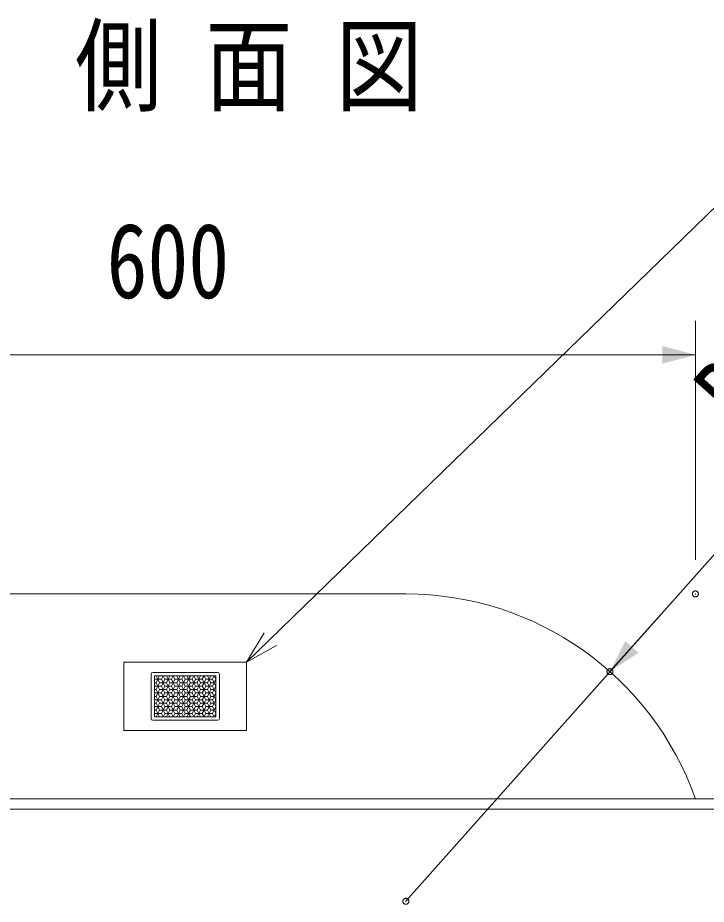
# Model space of a CAD drawing. Units: millimetres, scale not verified. Extents: x -5180 to 2870, y -2000 to 3095.
# Drawn here: x -396 to 8, y -165 to 354 of the extents above; entities that cross this region are included whole.
import ezdxf
from ezdxf.enums import TextEntityAlignment as Align

# ---------------------------------------------------------------- set-up
doc = ezdxf.new("R2010")
doc.units = ezdxf.units.MM
doc.header["$LTSCALE"] = 7
doc.header["$PDMODE"] = 32
doc.header["$PDSIZE"] = 3.5
doc.linetypes.add('USER5', pattern=[19.05, 12.7, -6.35])
doc.layers.add('0-0_1', color=7, linetype='USER5', lineweight=18)
doc.styles.add('ＭＳ ゴシック', font='')
doc.styles.get('ＭＳ ゴシック').set_extended_font_data('MS Gothic')

# ---------------------------------------------------------------- blocks, each defined once
blk = doc.blocks.new('D17')
at = {"layer": '0-0_1', "linetype": 'Continuous'}
for p, q in [((3733.947, -13538.919), (3430.214, -13880.4)), ((3549.843, -13745.904), (3589.719, -13701.072))]:
    blk.add_line(p, q, dxfattribs=at)
at = {"layer": '0-0_1'}
for p in [(3549.843, -13745.904), (3430.214, -13880.4)]:
    blk.add_point(p, dxfattribs=at)
blk.add_solid([(3558.814, -13728.029), (3566.549, -13734.91), (3549.843, -13745.904)], dxfattribs=at)
at = {"layer": '0-0_1', "style": 'ＭＳ ゴシック', "width": 0.8}
blk.add_text('R180', height=43.99, rotation=48.348, dxfattribs=at).set_placement((3639.128, -13615.43), align=Align.BOTTOM_LEFT)
blk = doc.blocks.new('D29')
at = {"layer": '0-0_1', "linetype": 'Continuous'}
for p, q in [((2999.92, -13680.4), (2999.92, -13540.4)), ((3599.92, -13680.4), (3599.92, -13540.4)), ((2999.92, -13560.4), (3599.92, -13560.4))]:
    blk.add_line(p, q, dxfattribs=at)
at = {"layer": '0-0_1'}
for p in [(2999.92, -13560.4), (2999.92, -13700.4), (3599.92, -13700.4)]:
    blk.add_point(p, dxfattribs=at)
for points in [[(3019.238, -13555.224), (3019.238, -13565.576), (2999.92, -13560.4)], [(3580.601, -13565.576), (3580.601, -13555.224), (3599.92, -13560.4)]]:
    blk.add_solid(points, dxfattribs=at)
at = {"layer": '0-0_1', "style": 'ＭＳ ゴシック', "width": 0.8}
blk.add_text('600', height=43.99, dxfattribs=at).set_placement((3254.85, -13540.4), align=Align.BOTTOM_LEFT)
blk = doc.blocks.new('LTEX1')
at = {"layer": '0-0_1', "linetype": 'Continuous'}
for points in [[(0, 0), (316.586, 307.21), (662.225, 307.21)], [(10.259, 17.168), (0, 0), (17.469, 9.739)]]:
    blk.add_lwpolyline(points, dxfattribs=at)
at = {"layer": '0-0_1', "style": 'ＭＳ ゴシック', "width": 0.85}
blk.add_text('反射板(両側)', height=43.99, dxfattribs=at).set_placement((316.586, 287.21), align=Align.BOTTOM_LEFT)

msp = doc.modelspace()

# ---------------------------------------------------------------- linework, layer by layer
at = {"layer": '0-0_1', "linetype": 'Continuous'}
for p, q in [((-598.766, 16.806), (-168.471, 16.806)), ((-333.766, -23.194), (-333.766, -63.194)), ((-261.766, -23.194), (-261.766, -63.194)), ((-317.766, -56.194), (-317.766, -30.194)), ((-278.766, -29.194), (-316.766, -29.194)), ((-277.766, -56.194), (-277.766, -30.194)), ((-316.766, -57.194), (-278.766, -57.194)), ((-261.766, -63.194), (-333.766, -63.194)), ((95.234, -103.194), (-598.766, -103.194)), ((101.234, -109.194), (-598.766, -109.194))]:
    msp.add_line(p, q, dxfattribs=at)
at = {"layer": '0-0_1'}
for p, q in [((-315.766, -31.194), (-315.766, -55.194)), ((-315.766, -33.194), (-313.766, -33.194)), ((-315.766, -35.194), (-314.766, -35.194)), ((-314.766, -31.194), (-313.766, -33.194)), ((-311.766, -33.194), (-313.766, -33.194)), ((-308.766, -35.194), (-310.766, -35.194)), ((-308.766, -31.194), (-307.766, -33.194)), ((-305.766, -33.194), (-307.766, -33.194)), ((-302.766, -35.194), (-304.766, -35.194)), ((-302.766, -31.194), (-301.766, -33.194)), ((-299.766, -33.194), (-301.766, -33.194)), ((-296.766, -35.194), (-298.766, -35.194)), ((-296.766, -31.194), (-295.766, -33.194)), ((-293.766, -33.194), (-295.766, -33.194)), ((-290.766, -35.194), (-292.766, -35.194)), ((-290.766, -31.194), (-289.766, -33.194)), ((-287.766, -33.194), (-289.766, -33.194)), ((-284.766, -35.194), (-286.766, -35.194)), ((-284.766, -31.194), (-283.766, -33.194)), ((-281.766, -33.194), (-283.766, -33.194)), ((-315.766, -37.194), (-313.766, -37.194)), ((-315.766, -39.194), (-314.766, -39.194)), ((-315.766, -41.194), (-313.766, -41.194)), ((-311.766, -37.194), (-313.766, -37.194)), ((-311.766, -41.194), (-313.766, -41.194)), ((-308.766, -39.194), (-310.766, -39.194)), ((-305.766, -37.194), (-307.766, -37.194)), ((-305.766, -41.194), (-307.766, -41.194)), ((-302.766, -39.194), (-304.766, -39.194)), ((-299.766, -37.194), (-301.766, -37.194)), ((-299.766, -41.194), (-301.766, -41.194)), ((-296.766, -39.194), (-298.766, -39.194)), ((-293.766, -37.194), (-295.766, -37.194)), ((-293.766, -41.194), (-295.766, -41.194)), ((-290.766, -39.194), (-292.766, -39.194)), ((-287.766, -37.194), (-289.766, -37.194)), ((-287.766, -41.194), (-289.766, -41.194)), ((-284.766, -39.194), (-286.766, -39.194)), ((-281.766, -37.194), (-283.766, -37.194)), ((-281.766, -41.194), (-283.766, -41.194)), ((-315.766, -43.194), (-314.766, -43.194)), ((-315.766, -45.194), (-313.766, -45.194)), ((-311.766, -45.194), (-313.766, -45.194)), ((-308.766, -43.194), (-310.766, -43.194)), ((-305.766, -45.194), (-307.766, -45.194)), ((-302.766, -43.194), (-304.766, -43.194)), ((-299.766, -45.194), (-301.766, -45.194)), ((-296.766, -43.194), (-298.766, -43.194)), ((-293.766, -45.194), (-295.766, -45.194)), ((-290.766, -43.194), (-292.766, -43.194)), ((-287.766, -45.194), (-289.766, -45.194)), ((-284.766, -43.194), (-286.766, -43.194)), ((-281.766, -45.194), (-283.766, -45.194)), ((-315.766, -47.194), (-314.766, -47.194)), ((-315.766, -49.194), (-313.766, -49.194)), ((-315.766, -51.194), (-314.766, -51.194)), ((-311.766, -49.194), (-313.766, -49.194)), ((-308.766, -47.194), (-310.766, -47.194)), ((-308.766, -51.194), (-310.766, -51.194)), ((-305.766, -49.194), (-307.766, -49.194)), ((-302.766, -47.194), (-304.766, -47.194)), ((-302.766, -51.194), (-304.766, -51.194)), ((-299.766, -49.194), (-301.766, -49.194)), ((-296.766, -47.194), (-298.766, -47.194)), ((-296.766, -51.194), (-298.766, -51.194)), ((-293.766, -49.194), (-295.766, -49.194)), ((-290.766, -47.194), (-292.766, -47.194)), ((-290.766, -51.194), (-292.766, -51.194)), ((-287.766, -49.194), (-289.766, -49.194)), ((-284.766, -47.194), (-286.766, -47.194)), ((-284.766, -51.194), (-286.766, -51.194)), ((-281.766, -49.194), (-283.766, -49.194)), ((-315.766, -53.194), (-313.766, -53.194)), ((-313.766, -53.194), (-314.766, -55.194)), ((-313.766, -53.194), (-312.766, -55.194)), ((-311.766, -53.194), (-313.766, -53.194)), ((-309.766, -53.194), (-310.766, -55.194)), ((-308.766, -55.194), (-310.766, -55.194)), ((-307.766, -53.194), (-308.766, -55.194)), ((-307.766, -53.194), (-306.766, -55.194)), ((-305.766, -53.194), (-307.766, -53.194)), ((-303.766, -53.194), (-304.766, -55.194)), ((-302.766, -55.194), (-304.766, -55.194)), ((-301.766, -53.194), (-302.766, -55.194)), ((-301.766, -53.194), (-300.766, -55.194)), ((-299.766, -53.194), (-301.766, -53.194)), ((-297.766, -53.194), (-298.766, -55.194)), ((-296.766, -55.194), (-298.766, -55.194)), ((-295.766, -53.194), (-296.766, -55.194)), ((-295.766, -53.194), (-294.766, -55.194)), ((-293.766, -53.194), (-295.766, -53.194)), ((-291.766, -53.194), (-292.766, -55.194)), ((-290.766, -55.194), (-292.766, -55.194)), ((-289.766, -53.194), (-290.766, -55.194)), ((-289.766, -53.194), (-288.766, -55.194)), ((-287.766, -53.194), (-289.766, -53.194)), ((-285.766, -53.194), (-286.766, -55.194)), ((-284.766, -55.194), (-286.766, -55.194)), ((-283.766, -53.194), (-284.766, -55.194)), ((-283.766, -53.194), (-282.766, -55.194)), ((-281.766, -53.194), (-283.766, -53.194))]:
    msp.add_line(p, q, dxfattribs=at)
at = {"layer": '0-0_1', "linetype": 'Continuous'}
msp.add_lwpolyline([(-333.766, -23.194), (-297.766, -23.194), (-261.766, -23.194)], dxfattribs=at)
at = {"layer": '0-0_1'}
for points in [[(-315.766, -31.194), (-279.766, -31.194), (-279.766, -55.194), (-315.766, -55.194)], [(-313.766, -33.194), (-314.766, -35.194), (-313.766, -37.194)], [(-312.766, -31.194), (-313.766, -33.194), (-312.766, -35.194), (-310.766, -35.194)], [(-313.766, -33.194), (-312.766, -35.194), (-313.766, -37.194)], [(-312.766, -35.194), (-313.766, -37.194), (-312.766, -39.194), (-310.766, -39.194)], [(-310.766, -31.194), (-311.766, -33.194), (-310.766, -35.194)], [(-310.766, -35.194), (-311.766, -37.194), (-310.766, -39.194)], [(-310.766, -31.194), (-309.766, -33.194), (-307.766, -33.194)], [(-310.766, -31.194), (-309.766, -33.194), (-310.766, -35.194)], [(-309.766, -33.194), (-310.766, -35.194), (-309.766, -37.194), (-307.766, -37.194)], [(-310.766, -35.194), (-309.766, -37.194), (-310.766, -39.194)], [(-307.766, -33.194), (-308.766, -35.194), (-307.766, -37.194)], [(-306.766, -31.194), (-307.766, -33.194), (-306.766, -35.194), (-304.766, -35.194)], [(-307.766, -33.194), (-306.766, -35.194), (-307.766, -37.194)], [(-306.766, -35.194), (-307.766, -37.194), (-306.766, -39.194), (-304.766, -39.194)], [(-304.766, -31.194), (-305.766, -33.194), (-304.766, -35.194)], [(-304.766, -35.194), (-305.766, -37.194), (-304.766, -39.194)], [(-304.766, -31.194), (-303.766, -33.194), (-301.766, -33.194)], [(-304.766, -31.194), (-303.766, -33.194), (-304.766, -35.194)], [(-303.766, -33.194), (-304.766, -35.194), (-303.766, -37.194), (-301.766, -37.194)], [(-304.766, -35.194), (-303.766, -37.194), (-304.766, -39.194)], [(-301.766, -33.194), (-302.766, -35.194), (-301.766, -37.194)], [(-300.766, -31.194), (-301.766, -33.194), (-300.766, -35.194), (-298.766, -35.194)], [(-301.766, -33.194), (-300.766, -35.194), (-301.766, -37.194)], [(-300.766, -35.194), (-301.766, -37.194), (-300.766, -39.194), (-298.766, -39.194)], [(-298.766, -31.194), (-299.766, -33.194), (-298.766, -35.194)], [(-298.766, -35.194), (-299.766, -37.194), (-298.766, -39.194)], [(-298.766, -31.194), (-297.766, -33.194), (-295.766, -33.194)], [(-298.766, -31.194), (-297.766, -33.194), (-298.766, -35.194)], [(-297.766, -33.194), (-298.766, -35.194), (-297.766, -37.194), (-295.766, -37.194)], [(-298.766, -35.194), (-297.766, -37.194), (-298.766, -39.194)], [(-295.766, -33.194), (-296.766, -35.194), (-295.766, -37.194)], [(-294.766, -31.194), (-295.766, -33.194), (-294.766, -35.194), (-292.766, -35.194)], [(-295.766, -33.194), (-294.766, -35.194), (-295.766, -37.194)], [(-294.766, -35.194), (-295.766, -37.194), (-294.766, -39.194), (-292.766, -39.194)], [(-292.766, -31.194), (-293.766, -33.194), (-292.766, -35.194)], [(-292.766, -35.194), (-293.766, -37.194), (-292.766, -39.194)], [(-292.766, -31.194), (-291.766, -33.194), (-289.766, -33.194)], [(-292.766, -31.194), (-291.766, -33.194), (-292.766, -35.194)], [(-291.766, -33.194), (-292.766, -35.194), (-291.766, -37.194), (-289.766, -37.194)], [(-292.766, -35.194), (-291.766, -37.194), (-292.766, -39.194)], [(-289.766, -33.194), (-290.766, -35.194), (-289.766, -37.194)], [(-288.766, -31.194), (-289.766, -33.194), (-288.766, -35.194), (-286.766, -35.194)], [(-289.766, -33.194), (-288.766, -35.194), (-289.766, -37.194)], [(-288.766, -35.194), (-289.766, -37.194), (-288.766, -39.194), (-286.766, -39.194)], [(-286.766, -31.194), (-287.766, -33.194), (-286.766, -35.194)], [(-286.766, -35.194), (-287.766, -37.194), (-286.766, -39.194)], [(-286.766, -31.194), (-285.766, -33.194), (-283.766, -33.194)], [(-286.766, -31.194), (-285.766, -33.194), (-286.766, -35.194)], [(-285.766, -33.194), (-286.766, -35.194), (-285.766, -37.194), (-283.766, -37.194)], [(-286.766, -35.194), (-285.766, -37.194), (-286.766, -39.194)], [(-283.766, -33.194), (-284.766, -35.194), (-283.766, -37.194)], [(-282.766, -31.194), (-283.766, -33.194), (-282.766, -35.194), (-280.766, -35.194)], [(-283.766, -33.194), (-282.766, -35.194), (-283.766, -37.194)], [(-282.766, -35.194), (-283.766, -37.194), (-282.766, -39.194), (-280.766, -39.194)], [(-280.766, -31.194), (-281.766, -33.194), (-280.766, -35.194)], [(-280.766, -35.194), (-281.766, -37.194), (-280.766, -39.194)], [(-280.766, -31.194), (-279.766, -33.194), (-280.766, -35.194)], [(-280.766, -35.194), (-279.766, -37.194), (-280.766, -39.194)], [(-313.766, -37.194), (-314.766, -39.194), (-313.766, -41.194)], [(-313.766, -41.194), (-314.766, -43.194), (-313.766, -45.194)], [(-313.766, -37.194), (-312.766, -39.194), (-313.766, -41.194)], [(-312.766, -39.194), (-313.766, -41.194), (-312.766, -43.194), (-310.766, -43.194)], [(-313.766, -41.194), (-312.766, -43.194), (-313.766, -45.194)], [(-310.766, -39.194), (-311.766, -41.194), (-310.766, -43.194)], [(-309.766, -37.194), (-310.766, -39.194), (-309.766, -41.194), (-307.766, -41.194)], [(-310.766, -39.194), (-309.766, -41.194), (-310.766, -43.194)], [(-309.766, -41.194), (-310.766, -43.194), (-309.766, -45.194), (-307.766, -45.194)], [(-307.766, -37.194), (-308.766, -39.194), (-307.766, -41.194)], [(-307.766, -41.194), (-308.766, -43.194), (-307.766, -45.194)], [(-307.766, -37.194), (-306.766, -39.194), (-307.766, -41.194)], [(-306.766, -39.194), (-307.766, -41.194), (-306.766, -43.194), (-304.766, -43.194)], [(-307.766, -41.194), (-306.766, -43.194), (-307.766, -45.194)], [(-304.766, -39.194), (-305.766, -41.194), (-304.766, -43.194)], [(-303.766, -37.194), (-304.766, -39.194), (-303.766, -41.194), (-301.766, -41.194)], [(-304.766, -39.194), (-303.766, -41.194), (-304.766, -43.194)], [(-303.766, -41.194), (-304.766, -43.194), (-303.766, -45.194), (-301.766, -45.194)], [(-301.766, -37.194), (-302.766, -39.194), (-301.766, -41.194)], [(-301.766, -41.194), (-302.766, -43.194), (-301.766, -45.194)], [(-301.766, -37.194), (-300.766, -39.194), (-301.766, -41.194)], [(-300.766, -39.194), (-301.766, -41.194), (-300.766, -43.194), (-298.766, -43.194)], [(-301.766, -41.194), (-300.766, -43.194), (-301.766, -45.194)], [(-298.766, -39.194), (-299.766, -41.194), (-298.766, -43.194)], [(-297.766, -37.194), (-298.766, -39.194), (-297.766, -41.194), (-295.766, -41.194)], [(-298.766, -39.194), (-297.766, -41.194), (-298.766, -43.194)], [(-297.766, -41.194), (-298.766, -43.194), (-297.766, -45.194), (-295.766, -45.194)], [(-295.766, -37.194), (-296.766, -39.194), (-295.766, -41.194)], [(-295.766, -41.194), (-296.766, -43.194), (-295.766, -45.194)], [(-295.766, -37.194), (-294.766, -39.194), (-295.766, -41.194)], [(-294.766, -39.194), (-295.766, -41.194), (-294.766, -43.194), (-292.766, -43.194)], [(-295.766, -41.194), (-294.766, -43.194), (-295.766, -45.194)], [(-292.766, -39.194), (-293.766, -41.194), (-292.766, -43.194)], [(-291.766, -37.194), (-292.766, -39.194), (-291.766, -41.194), (-289.766, -41.194)], [(-292.766, -39.194), (-291.766, -41.194), (-292.766, -43.194)], [(-291.766, -41.194), (-292.766, -43.194), (-291.766, -45.194), (-289.766, -45.194)], [(-289.766, -37.194), (-290.766, -39.194), (-289.766, -41.194)], [(-289.766, -41.194), (-290.766, -43.194), (-289.766, -45.194)], [(-289.766, -37.194), (-288.766, -39.194), (-289.766, -41.194)], [(-288.766, -39.194), (-289.766, -41.194), (-288.766, -43.194), (-286.766, -43.194)], [(-289.766, -41.194), (-288.766, -43.194), (-289.766, -45.194)], [(-286.766, -39.194), (-287.766, -41.194), (-286.766, -43.194)], [(-285.766, -37.194), (-286.766, -39.194), (-285.766, -41.194), (-283.766, -41.194)], [(-286.766, -39.194), (-285.766, -41.194), (-286.766, -43.194)], [(-285.766, -41.194), (-286.766, -43.194), (-285.766, -45.194), (-283.766, -45.194)], [(-283.766, -37.194), (-284.766, -39.194), (-283.766, -41.194)], [(-283.766, -41.194), (-284.766, -43.194), (-283.766, -45.194)], [(-283.766, -37.194), (-282.766, -39.194), (-283.766, -41.194)], [(-282.766, -39.194), (-283.766, -41.194), (-282.766, -43.194), (-280.766, -43.194)], [(-283.766, -41.194), (-282.766, -43.194), (-283.766, -45.194)], [(-280.766, -39.194), (-281.766, -41.194), (-280.766, -43.194)], [(-280.766, -39.194), (-279.766, -41.194), (-280.766, -43.194)], [(-313.766, -45.194), (-314.766, -47.194), (-313.766, -49.194)], [(-312.766, -43.194), (-313.766, -45.194), (-312.766, -47.194), (-310.766, -47.194)], [(-313.766, -45.194), (-312.766, -47.194), (-313.766, -49.194)], [(-310.766, -43.194), (-311.766, -45.194), (-310.766, -47.194)], [(-310.766, -43.194), (-309.766, -45.194), (-310.766, -47.194)], [(-309.766, -45.194), (-310.766, -47.194), (-309.766, -49.194), (-307.766, -49.194)], [(-307.766, -45.194), (-308.766, -47.194), (-307.766, -49.194)], [(-306.766, -43.194), (-307.766, -45.194), (-306.766, -47.194), (-304.766, -47.194)], [(-307.766, -45.194), (-306.766, -47.194), (-307.766, -49.194)], [(-304.766, -43.194), (-305.766, -45.194), (-304.766, -47.194)], [(-304.766, -43.194), (-303.766, -45.194), (-304.766, -47.194)], [(-303.766, -45.194), (-304.766, -47.194), (-303.766, -49.194), (-301.766, -49.194)], [(-301.766, -45.194), (-302.766, -47.194), (-301.766, -49.194)], [(-300.766, -43.194), (-301.766, -45.194), (-300.766, -47.194), (-298.766, -47.194)], [(-301.766, -45.194), (-300.766, -47.194), (-301.766, -49.194)], [(-298.766, -43.194), (-299.766, -45.194), (-298.766, -47.194)], [(-298.766, -43.194), (-297.766, -45.194), (-298.766, -47.194)], [(-297.766, -45.194), (-298.766, -47.194), (-297.766, -49.194), (-295.766, -49.194)], [(-295.766, -45.194), (-296.766, -47.194), (-295.766, -49.194)], [(-294.766, -43.194), (-295.766, -45.194), (-294.766, -47.194), (-292.766, -47.194)], [(-295.766, -45.194), (-294.766, -47.194), (-295.766, -49.194)], [(-292.766, -43.194), (-293.766, -45.194), (-292.766, -47.194)], [(-292.766, -43.194), (-291.766, -45.194), (-292.766, -47.194)], [(-291.766, -45.194), (-292.766, -47.194), (-291.766, -49.194), (-289.766, -49.194)], [(-289.766, -45.194), (-290.766, -47.194), (-289.766, -49.194)], [(-288.766, -43.194), (-289.766, -45.194), (-288.766, -47.194), (-286.766, -47.194)], [(-289.766, -45.194), (-288.766, -47.194), (-289.766, -49.194)], [(-286.766, -43.194), (-287.766, -45.194), (-286.766, -47.194)], [(-286.766, -43.194), (-285.766, -45.194), (-286.766, -47.194)], [(-285.766, -45.194), (-286.766, -47.194), (-285.766, -49.194), (-283.766, -49.194)], [(-283.766, -45.194), (-284.766, -47.194), (-283.766, -49.194)], [(-282.766, -43.194), (-283.766, -45.194), (-282.766, -47.194), (-280.766, -47.194)], [(-283.766, -45.194), (-282.766, -47.194), (-283.766, -49.194)], [(-280.766, -43.194), (-281.766, -45.194), (-280.766, -47.194)], [(-280.766, -43.194), (-279.766, -45.194), (-280.766, -47.194)], [(-313.766, -49.194), (-314.766, -51.194), (-313.766, -53.194)], [(-312.766, -47.194), (-313.766, -49.194), (-312.766, -51.194), (-310.766, -51.194)], [(-313.766, -49.194), (-312.766, -51.194), (-313.766, -53.194)], [(-312.766, -51.194), (-313.766, -53.194), (-312.766, -55.194), (-310.766, -55.194)], [(-310.766, -47.194), (-311.766, -49.194), (-310.766, -51.194)], [(-310.766, -51.194), (-311.766, -53.194), (-310.766, -55.194)], [(-310.766, -47.194), (-309.766, -49.194), (-310.766, -51.194)], [(-309.766, -49.194), (-310.766, -51.194), (-309.766, -53.194), (-307.766, -53.194)], [(-310.766, -51.194), (-309.766, -53.194), (-310.766, -55.194)], [(-307.766, -49.194), (-308.766, -51.194), (-307.766, -53.194)], [(-306.766, -47.194), (-307.766, -49.194), (-306.766, -51.194), (-304.766, -51.194)], [(-307.766, -49.194), (-306.766, -51.194), (-307.766, -53.194)], [(-306.766, -51.194), (-307.766, -53.194), (-306.766, -55.194), (-304.766, -55.194)], [(-304.766, -47.194), (-305.766, -49.194), (-304.766, -51.194)], [(-304.766, -51.194), (-305.766, -53.194), (-304.766, -55.194)], [(-304.766, -47.194), (-303.766, -49.194), (-304.766, -51.194)], [(-303.766, -49.194), (-304.766, -51.194), (-303.766, -53.194), (-301.766, -53.194)], [(-304.766, -51.194), (-303.766, -53.194), (-304.766, -55.194)], [(-301.766, -49.194), (-302.766, -51.194), (-301.766, -53.194)], [(-300.766, -47.194), (-301.766, -49.194), (-300.766, -51.194), (-298.766, -51.194)], [(-301.766, -49.194), (-300.766, -51.194), (-301.766, -53.194)], [(-300.766, -51.194), (-301.766, -53.194), (-300.766, -55.194), (-298.766, -55.194)], [(-298.766, -47.194), (-299.766, -49.194), (-298.766, -51.194)], [(-298.766, -51.194), (-299.766, -53.194), (-298.766, -55.194)], [(-298.766, -47.194), (-297.766, -49.194), (-298.766, -51.194)], [(-297.766, -49.194), (-298.766, -51.194), (-297.766, -53.194), (-295.766, -53.194)], [(-298.766, -51.194), (-297.766, -53.194), (-298.766, -55.194)], [(-295.766, -49.194), (-296.766, -51.194), (-295.766, -53.194)], [(-294.766, -47.194), (-295.766, -49.194), (-294.766, -51.194), (-292.766, -51.194)], [(-295.766, -49.194), (-294.766, -51.194), (-295.766, -53.194)], [(-294.766, -51.194), (-295.766, -53.194), (-294.766, -55.194), (-292.766, -55.194)], [(-292.766, -47.194), (-293.766, -49.194), (-292.766, -51.194)], [(-292.766, -51.194), (-293.766, -53.194), (-292.766, -55.194)], [(-292.766, -47.194), (-291.766, -49.194), (-292.766, -51.194)], [(-291.766, -49.194), (-292.766, -51.194), (-291.766, -53.194), (-289.766, -53.194)], [(-292.766, -51.194), (-291.766, -53.194), (-292.766, -55.194)], [(-289.766, -49.194), (-290.766, -51.194), (-289.766, -53.194)], [(-288.766, -47.194), (-289.766, -49.194), (-288.766, -51.194), (-286.766, -51.194)], [(-289.766, -49.194), (-288.766, -51.194), (-289.766, -53.194)], [(-288.766, -51.194), (-289.766, -53.194), (-288.766, -55.194), (-286.766, -55.194)], [(-286.766, -47.194), (-287.766, -49.194), (-286.766, -51.194)], [(-286.766, -51.194), (-287.766, -53.194), (-286.766, -55.194)], [(-286.766, -47.194), (-285.766, -49.194), (-286.766, -51.194)], [(-285.766, -49.194), (-286.766, -51.194), (-285.766, -53.194), (-283.766, -53.194)], [(-286.766, -51.194), (-285.766, -53.194), (-286.766, -55.194)], [(-283.766, -49.194), (-284.766, -51.194), (-283.766, -53.194)], [(-282.766, -47.194), (-283.766, -49.194), (-282.766, -51.194), (-280.766, -51.194)], [(-283.766, -49.194), (-282.766, -51.194), (-283.766, -53.194)], [(-282.766, -51.194), (-283.766, -53.194), (-282.766, -55.194), (-280.766, -55.194)], [(-280.766, -47.194), (-281.766, -49.194), (-280.766, -51.194)], [(-280.766, -51.194), (-281.766, -53.194), (-280.766, -55.194)], [(-280.766, -47.194), (-279.766, -49.194), (-280.766, -51.194)], [(-280.766, -51.194), (-279.766, -53.194), (-280.766, -55.194)]]:
    msp.add_lwpolyline(points, dxfattribs=at)
at = {"layer": '0-0_1', "linetype": 'Continuous'}
for centre, radius, start, end in [((-168.471, -163.194), 180, 19.47122, 90), ((-316.766, -30.194), 1, 90, 180), ((-278.766, -30.194), 1, 0, 90), ((-316.766, -56.194), 1, 180, 270), ((-278.766, -56.194), 1, 270, 0)]:
    msp.add_arc(centre, radius, start, end, dxfattribs=at)

# ---------------------------------------------------------------- block references
at = {"layer": '0-0_1'}
for name, p in [('LTEX1', (-261.766, -23.194)), ('D29', (-3598.686, 13717.206)), ('D17', (-3598.686, 13717.206))]:
    msp.add_blockref(name, p, dxfattribs=at)

# ---------------------------------------------------------------- texts
at = {"layer": '0-0_1', "style": 'ＭＳ ゴシック', "width": 0.85}
msp.add_text('側 面 図', height=43.99, dxfattribs=at).set_placement((-362.451, 290.915), align=Align.BOTTOM_LEFT)

doc.saveas('drawing.dxf')
